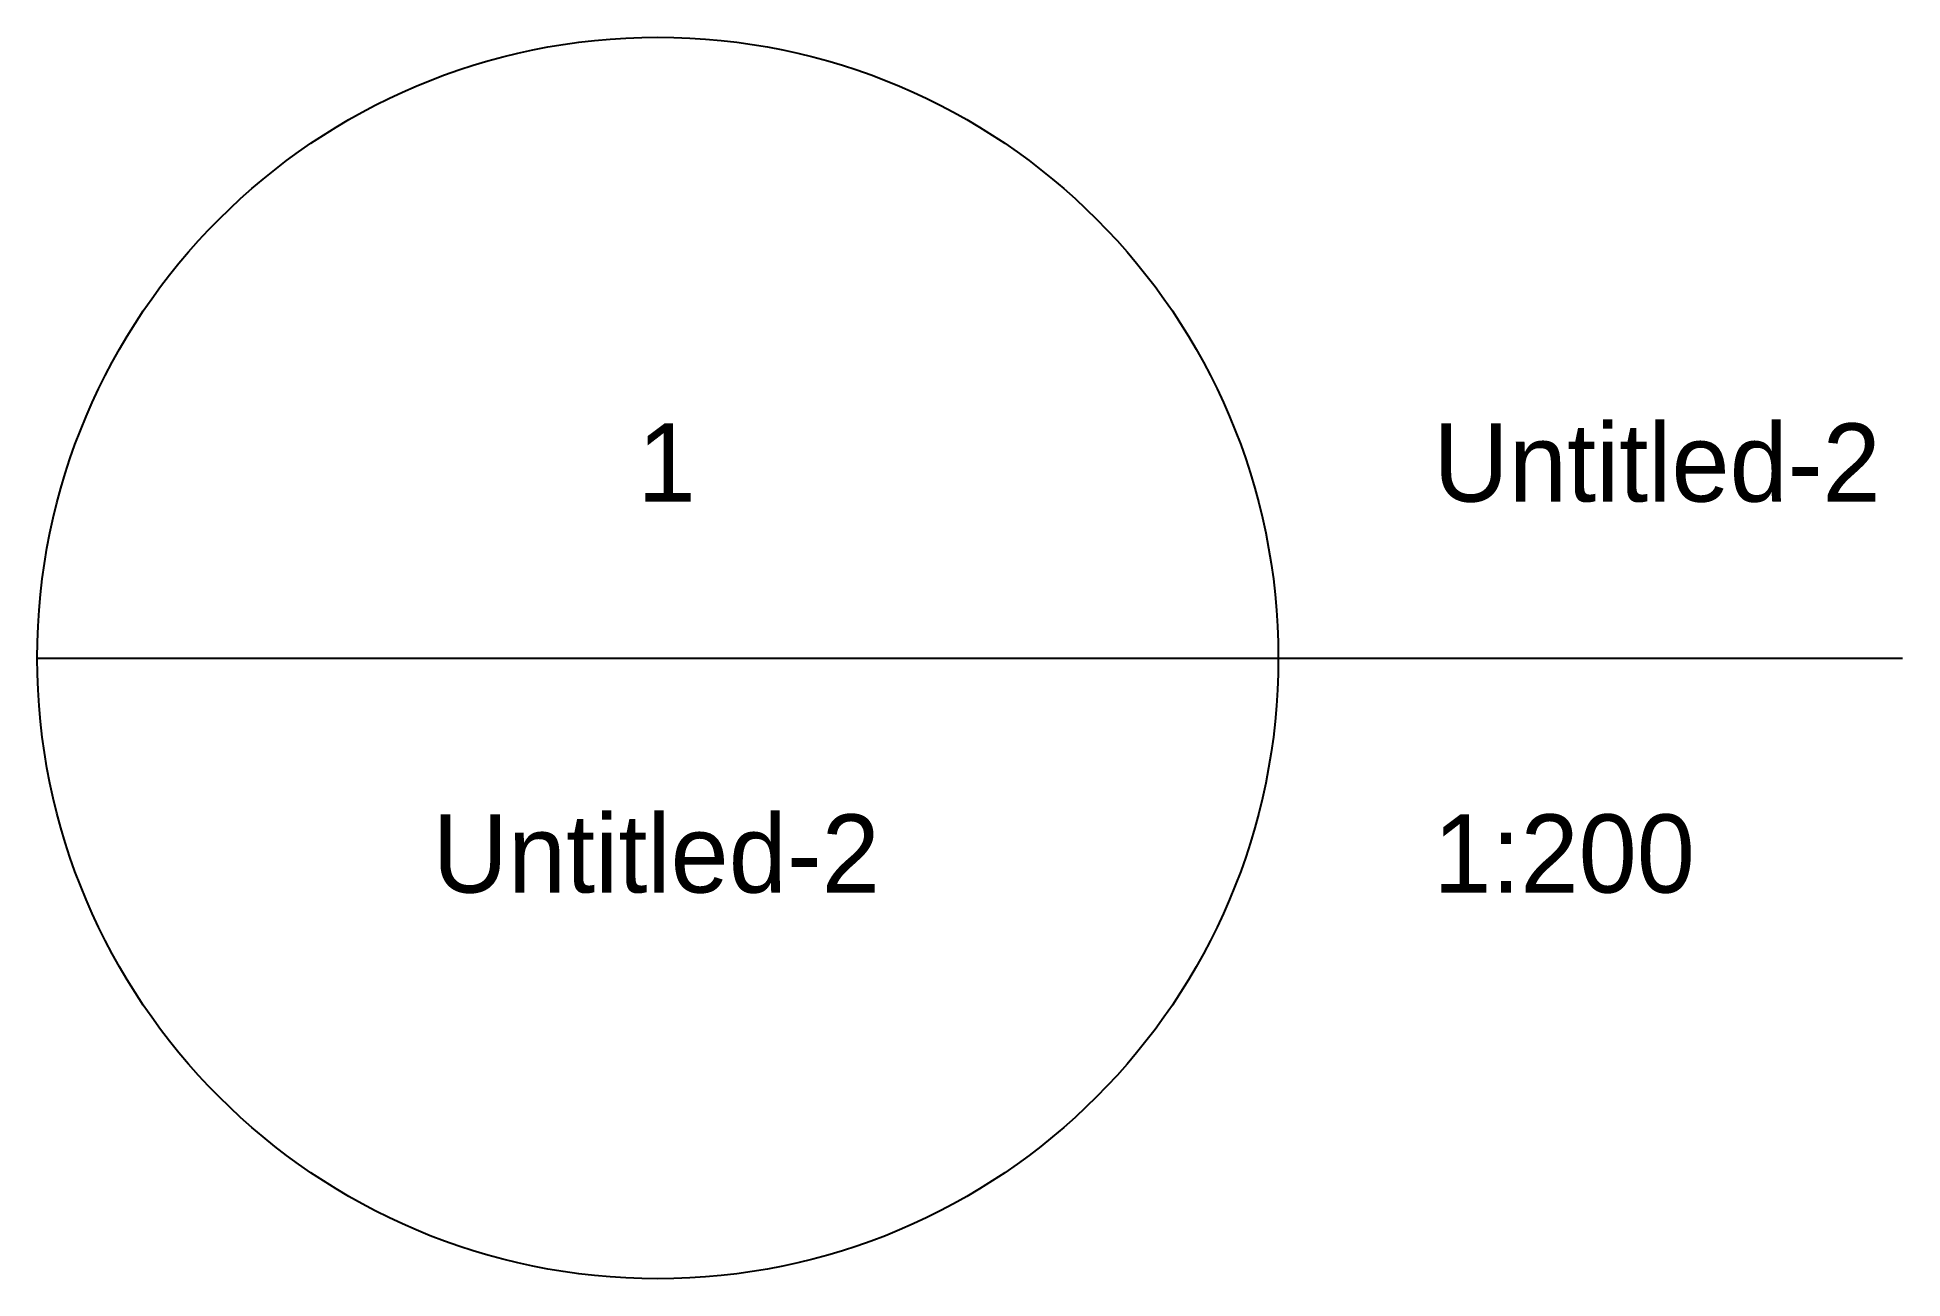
# Model space of a CAD drawing. Extents: x 400 to 440, y 27 to 137.
# Drawn here: x 416.38 to 440.24, y 121.02 to 136.9 of the extents above.
import ezdxf

# ---------------------------------------------------------------- set-up
doc = ezdxf.new("R2010")
doc.units = 0
doc.layers.add('01_I_Horitzontal_l', color=7, linetype='Continuous')

msp = doc.modelspace()

# ---------------------------------------------------------------- linework, layer by layer
at = {"layer": '01_I_Horitzontal_l'}
for p, q in [((416.379, 128.962), (432.254, 128.962)), ((424.386, 128.962), (440.242, 128.962))]:
    msp.add_line(p, q, dxfattribs=at)
msp.add_circle((424.317, 128.962), 7.938, dxfattribs=at)

# ---------------------------------------------------------------- texts
for s, p in [('Untitled-2', (434.238, 130.962)), ('1', (424.057, 130.962)), ('Untitled-2', (421.434, 125.962)), ('1:200', (434.238, 125.962))]:
    msp.add_text(s, height=1, dxfattribs=at).set_placement(p)

doc.saveas('drawing.dxf')
